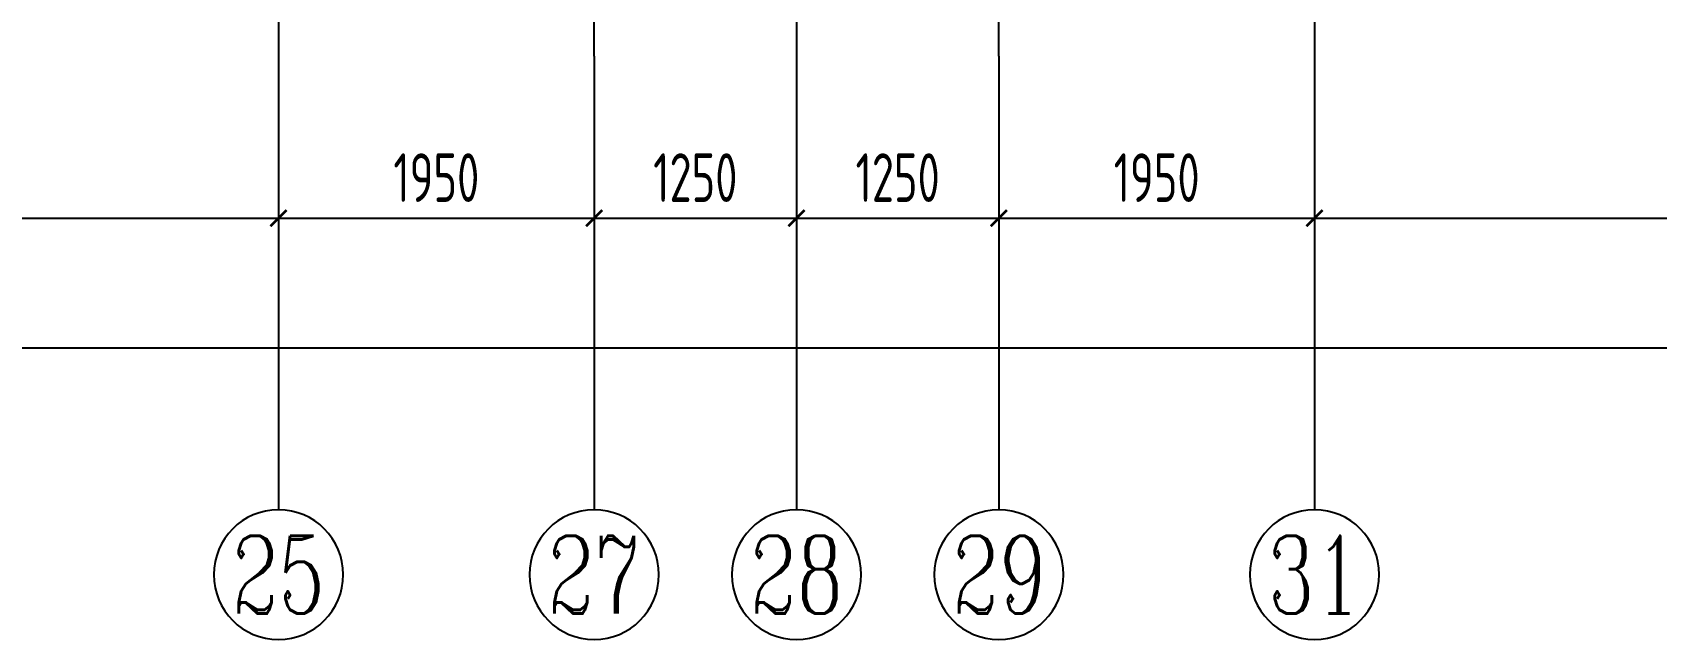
# Model space of a CAD drawing. Extents: x -1307975 to -76406, y -96289 to 379359.
# Drawn here: x -939835 to -929803, y 348893 to 352638 of the extents above; entities that cross this region are included whole.
import ezdxf
from ezdxf.enums import TextEntityAlignment as Align

# ---------------------------------------------------------------- set-up
doc = ezdxf.new("R2010")
doc.units = 0
doc.header["$LTSCALE"] = 1000
doc.linetypes.add('DOTE', pattern=[2.42, 2, -0.2, 0.02, -0.2])
doc.layers.get('0').update_dxf_attribs({"linetype": 'CONTINUOUS'})
doc.layers.get('DEFPOINTS').update_dxf_attribs({"linetype": 'CONTINUOUS'})
for name, color, linetype in [('A-AXIS', 1, 'CONTINUOUS'), ('A-DOTE', 10, 'DOTE'), ('AXIS_NUM', 7, 'CONTINUOUS'), ('S-Y一般标注', 3, 'CONTINUOUS')]:
    doc.layers.add(name, color=color, linetype=linetype)
doc.styles.add('TSSD_Axis', font='complex.shx', dxfattribs={"width": 0.7, "bigfont": 'hztxt.shx'})
doc.styles.add('TSSD_DIMENSION', font='Tssdeng.shx', dxfattribs={"width": 0.7, "bigfont": 'tssdchn.shx'})
doc.dimstyles.new('TSSD_100_100', dxfattribs={"dimtxt": 300, "dimasz": 100, "dimexe": 100, "dimexo": 250, "dimgap": 100, "dimtad": 1, "dimdec": 0, "dimzin": 0, "dimdsep": 46, "dimtxsty": 'TSSD_DIMENSION', "dimblk": 'ARCHTICK', "dimcen": 0, "dimdle": 100, "dimclrt": 7, "dimadec": 0, "dimazin": 0, "dimtfac": 1, "dimtdec": 0, "dimtix": 1, "dimtmove": 2, "dimatfit": 3, "dimldrblk": 'ARCHTICK', "dimfxl": 1, "dimtolj": 1, "dimtzin": 0, "dimarcsym": 0})

# ---------------------------------------------------------------- blocks, each defined once
blk = doc.blocks.new('_ArchTick')
at = {"color": 0, "linetype": 'ByBlock', "const_width": 0.15}
blk.add_lwpolyline([(-0.5, -0.5), (0.5, 0.5)], dxfattribs=at)
blk = doc.blocks.new('*D236')
at = {"layer": 'DEFPOINTS', "color": 0, "transparency": 16777216}
for p in [(33100, 3600), (38900, 3600), (38900, 2600)]:
    blk.add_point(p, dxfattribs=at)
at = {"layer": 'S-Y一般标注', "color": 0, "lineweight": -2, "transparency": 16777216}
for p, q in [((33100, 3350), (33100, 2500)), ((38900, 3350), (38900, 2500)), ((33000, 2600), (39000, 2600))]:
    blk.add_line(p, q, dxfattribs=at)
at = {"layer": 'S-Y一般标注', "color": 0, "lineweight": -2, "transparency": 16777216, "xscale": 100, "yscale": 100, "zscale": 100, "rotation": 180}
blk.add_blockref('_ArchTick', (33100, 2600), dxfattribs=at)
at = {"layer": 'S-Y一般标注', "color": 0, "lineweight": -2, "transparency": 16777216, "xscale": 100, "yscale": 100, "zscale": 100}
blk.add_blockref('_ArchTick', (38900, 2600), dxfattribs=at)
at = {"layer": 'S-Y一般标注', "color": 7, "transparency": 16777216, "insert": (36000, 2850), "char_height": 300, "attachment_point": 5, "style": 'TSSD_DIMENSION'}
blk.add_mtext('\\A1;5800', dxfattribs=at)
blk = doc.blocks.new('ts_axno')
at = {"color": 0, "linetype": 'ByBlock', "lineweight": -2}
blk.add_circle((0, 0), 0.5, dxfattribs=at)
at = {"color": 0, "linetype": 'ByBlock', "lineweight": -2, "style": 'TSSD_Axis', "width": 0.7}
blk.add_attdef('A', text='', height=0.6, dxfattribs=at).set_placement((0, 0), align=Align.MIDDLE_CENTER)
blk = doc.blocks.new('*D237')
at = {"layer": 'DEFPOINTS', "color": 0, "transparency": 16777216}
for p in [(43350, 3600), (45300, 3600), (45300, 2600)]:
    blk.add_point(p, dxfattribs=at)
at = {"layer": 'S-Y一般标注', "color": 0, "lineweight": -2, "transparency": 16777216}
for p, q in [((43350, 3350), (43350, 2500)), ((45300, 3350), (45300, 2500)), ((43250, 2600), (45400, 2600))]:
    blk.add_line(p, q, dxfattribs=at)
at = {"layer": 'S-Y一般标注', "color": 0, "lineweight": -2, "transparency": 16777216, "xscale": 100, "yscale": 100, "zscale": 100, "rotation": 180}
blk.add_blockref('_ArchTick', (43350, 2600), dxfattribs=at)
at = {"layer": 'S-Y一般标注', "color": 0, "lineweight": -2, "transparency": 16777216, "xscale": 100, "yscale": 100, "zscale": 100}
blk.add_blockref('_ArchTick', (45300, 2600), dxfattribs=at)
at = {"layer": 'S-Y一般标注', "color": 7, "transparency": 16777216, "insert": (44325, 2850), "char_height": 300, "attachment_point": 5, "style": 'TSSD_DIMENSION'}
blk.add_mtext('\\A1;1950', dxfattribs=at)
blk = doc.blocks.new('*D238')
at = {"layer": 'DEFPOINTS', "color": 0, "transparency": 16777216}
for p in [(45300, 3600), (51100, 3600), (51100, 2600)]:
    blk.add_point(p, dxfattribs=at)
at = {"layer": 'S-Y一般标注', "color": 0, "lineweight": -2, "transparency": 16777216}
for p, q in [((45300, 3350), (45300, 2500)), ((51100, 3350), (51100, 2500)), ((45200, 2600), (51200, 2600))]:
    blk.add_line(p, q, dxfattribs=at)
at = {"layer": 'S-Y一般标注', "color": 0, "lineweight": -2, "transparency": 16777216, "xscale": 100, "yscale": 100, "zscale": 100, "rotation": 180}
blk.add_blockref('_ArchTick', (45300, 2600), dxfattribs=at)
at = {"layer": 'S-Y一般标注', "color": 0, "lineweight": -2, "transparency": 16777216, "xscale": 100, "yscale": 100, "zscale": 100}
blk.add_blockref('_ArchTick', (51100, 2600), dxfattribs=at)
at = {"layer": 'S-Y一般标注', "color": 7, "transparency": 16777216, "insert": (48200, 2850), "char_height": 300, "attachment_point": 5, "style": 'TSSD_DIMENSION'}
blk.add_mtext('\\A1;5800', dxfattribs=at)
blk = doc.blocks.new('*D241')
at = {"layer": 'DEFPOINTS', "color": 0, "transparency": 16777216}
for p in [(4600, 3600), (54600, 3600), (54600, 1800)]:
    blk.add_point(p, dxfattribs=at)
at = {"layer": 'S-Y一般标注', "color": 0, "lineweight": -2, "transparency": 16777216}
for p, q in [((4600, 3350), (4600, 1700)), ((54600, 3350), (54600, 1700)), ((4500, 1800), (54700, 1800))]:
    blk.add_line(p, q, dxfattribs=at)
at = {"layer": 'S-Y一般标注', "color": 0, "lineweight": -2, "transparency": 16777216, "xscale": 100, "yscale": 100, "zscale": 100, "rotation": 180}
blk.add_blockref('_ArchTick', (4600, 1800), dxfattribs=at)
at = {"layer": 'S-Y一般标注', "color": 0, "lineweight": -2, "transparency": 16777216, "xscale": 100, "yscale": 100, "zscale": 100}
blk.add_blockref('_ArchTick', (54600, 1800), dxfattribs=at)
at = {"layer": 'S-Y一般标注', "color": 7, "transparency": 16777216, "insert": (29600, 2050), "char_height": 300, "attachment_point": 5, "style": 'TSSD_DIMENSION'}
blk.add_mtext('\\A1;50000', dxfattribs=at)
blk = doc.blocks.new('*D245')
at = {"layer": 'DEFPOINTS', "color": 0, "transparency": 16777216}
for p in [(38900, 3600), (40850, 3600), (40850, 2600)]:
    blk.add_point(p, dxfattribs=at)
at = {"layer": 'S-Y一般标注', "color": 0, "lineweight": -2, "transparency": 16777216}
for p, q in [((38900, 3350), (38900, 2500)), ((40850, 3350), (40850, 2500)), ((38800, 2600), (40950, 2600))]:
    blk.add_line(p, q, dxfattribs=at)
at = {"layer": 'S-Y一般标注', "color": 0, "lineweight": -2, "transparency": 16777216, "xscale": 100, "yscale": 100, "zscale": 100, "rotation": 180}
blk.add_blockref('_ArchTick', (38900, 2600), dxfattribs=at)
at = {"layer": 'S-Y一般标注', "color": 0, "lineweight": -2, "transparency": 16777216, "xscale": 100, "yscale": 100, "zscale": 100}
blk.add_blockref('_ArchTick', (40850, 2600), dxfattribs=at)
at = {"layer": 'S-Y一般标注', "color": 7, "transparency": 16777216, "insert": (39875, 2850), "char_height": 300, "attachment_point": 5, "style": 'TSSD_DIMENSION'}
blk.add_mtext('\\A1;1950', dxfattribs=at)
blk = doc.blocks.new('*D262')
at = {"layer": 'DEFPOINTS', "color": 0, "transparency": 16777216}
for p in [(40850, 3600), (42100, 3600), (42100, 2600)]:
    blk.add_point(p, dxfattribs=at)
at = {"layer": 'S-Y一般标注', "color": 0, "lineweight": -2, "transparency": 16777216}
for p, q in [((40850, 3350), (40850, 2500)), ((42100, 3350), (42100, 2500)), ((40750, 2600), (42200, 2600))]:
    blk.add_line(p, q, dxfattribs=at)
at = {"layer": 'S-Y一般标注', "color": 0, "lineweight": -2, "transparency": 16777216, "xscale": 100, "yscale": 100, "zscale": 100, "rotation": 180}
blk.add_blockref('_ArchTick', (40850, 2600), dxfattribs=at)
at = {"layer": 'S-Y一般标注', "color": 0, "lineweight": -2, "transparency": 16777216, "xscale": 100, "yscale": 100, "zscale": 100}
blk.add_blockref('_ArchTick', (42100, 2600), dxfattribs=at)
at = {"layer": 'S-Y一般标注', "color": 7, "transparency": 16777216, "insert": (41475, 2850), "char_height": 300, "attachment_point": 5, "style": 'TSSD_DIMENSION'}
blk.add_mtext('\\A1;1250', dxfattribs=at)
blk = doc.blocks.new('*D263')
at = {"layer": 'DEFPOINTS', "color": 0, "transparency": 16777216}
for p in [(42100, 3600), (43350, 3600), (43350, 2600)]:
    blk.add_point(p, dxfattribs=at)
at = {"layer": 'S-Y一般标注', "color": 0, "lineweight": -2, "transparency": 16777216}
for p, q in [((42100, 3350), (42100, 2500)), ((43350, 3350), (43350, 2500)), ((42000, 2600), (43450, 2600))]:
    blk.add_line(p, q, dxfattribs=at)
at = {"layer": 'S-Y一般标注', "color": 0, "lineweight": -2, "transparency": 16777216, "xscale": 100, "yscale": 100, "zscale": 100, "rotation": 180}
blk.add_blockref('_ArchTick', (42100, 2600), dxfattribs=at)
at = {"layer": 'S-Y一般标注', "color": 0, "lineweight": -2, "transparency": 16777216, "xscale": 100, "yscale": 100, "zscale": 100}
blk.add_blockref('_ArchTick', (43350, 2600), dxfattribs=at)
at = {"layer": 'S-Y一般标注', "color": 7, "transparency": 16777216, "insert": (42725, 2850), "char_height": 300, "attachment_point": 5, "style": 'TSSD_DIMENSION'}
blk.add_mtext('\\A1;1250', dxfattribs=at)
blk = doc.blocks.new('20210726.16350016')
at = {"layer": 'A-AXIS'}
for p, q in [((38900, 3600.1), (38900, 800.1)), ((40850, 3600), (40850, 800)), ((42100, 3600), (42100, 800)), ((43350, 3600), (43350, 800)), ((45300, 3600), (45300, 800))]:
    blk.add_line(p, q, dxfattribs=at)
at = {"layer": 'A-DOTE'}
for p, q in [((38900.2, 13700), (38900, 3600)), ((45299.8, 13700), (45300, 3600)), ((40850, 3600), (40850, 11500)), ((43350, 3600), (43350, 11500)), ((42100, 9400), (42100, 3600))]:
    blk.add_line(p, q, dxfattribs=at)
at = {"layer": 'A-AXIS'}
ref = blk.add_blockref('ts_axno', (38900, 400.1), dxfattribs=dict(at, xscale=-800, yscale=800, zscale=800, rotation=180))
ref.add_attrib('17', '25', dxfattribs={"layer": 'AXIS_NUM', "height": 480, "style": 'TSSD_Axis', "width": 0.7}).set_placement((38900, 400.1), align=Align.MIDDLE_CENTER)
ref = blk.add_blockref('ts_axno', (40850, 400), dxfattribs=dict(at, xscale=-800, yscale=800, zscale=800, rotation=180))
ref.add_attrib('19', '27', dxfattribs={"layer": 'AXIS_NUM', "height": 480, "style": 'TSSD_Axis', "width": 0.7}).set_placement((40850, 400), align=Align.MIDDLE_CENTER)
ref = blk.add_blockref('ts_axno', (42100, 400), dxfattribs=dict(at, xscale=-800, yscale=800, zscale=800, rotation=180))
ref.add_attrib('19', '28', dxfattribs={"layer": 'AXIS_NUM', "height": 480, "style": 'TSSD_Axis', "width": 0.7}).set_placement((42100, 400), align=Align.MIDDLE_CENTER)
ref = blk.add_blockref('ts_axno', (43350, 400), dxfattribs=dict(at, xscale=-800, yscale=800, zscale=800, rotation=180))
ref.add_attrib('19', '29', dxfattribs={"layer": 'AXIS_NUM', "height": 480, "style": 'TSSD_Axis', "width": 0.7}).set_placement((43350, 400), align=Align.MIDDLE_CENTER)
ref = blk.add_blockref('ts_axno', (45300, 400), dxfattribs=dict(at, xscale=-800, yscale=800, zscale=800, rotation=180))
ref.add_attrib('19', '31', dxfattribs={"layer": 'AXIS_NUM', "height": 480, "style": 'TSSD_Axis', "width": 0.7}).set_placement((45300, 400), align=Align.MIDDLE_CENTER)
at = {"layer": 'S-Y一般标注'}
for base, p1, p2, picture, middle in [((54600, 1800), (4600, 3600), (54600, 3600), '*D241', (29600, 2050)), ((38900, 2600.1), (33100, 3600), (38900, 3600.1), '*D236', (36000, 2850.1)), ((40850, 2600.1), (38900, 3600.1), (40850, 3600.1), '*D245', (39875, 2850.1)), ((42100, 2600.1), (40850, 3600.1), (42100, 3600.1), '*D262', (41475, 2850.1)), ((43350, 2600.1), (42100, 3600.1), (43350, 3600.1), '*D263', (42725, 2850.1)), ((45300, 2600.1), (43350, 3600.1), (45300, 3600.1), '*D237', (44325, 2850.1)), ((51100, 2600), (45300, 3600), (51100, 3600), '*D238', (48200, 2850))]:
    dim = blk.add_linear_dim(base=base, p1=p1, p2=p2, dimstyle='TSSD_100_100', dxfattribs=at)
    dim.commit()
    dim.dimension.update_dxf_attribs({"geometry": picture, "text_midpoint": middle})

msp = doc.modelspace()

# ---------------------------------------------------------------- block references
at = {"layer": 'A-DOTE'}
msp.add_blockref('20210726.16350016', (-977215.6, 348893.02), dxfattribs=at)

doc.saveas('drawing.dxf')
